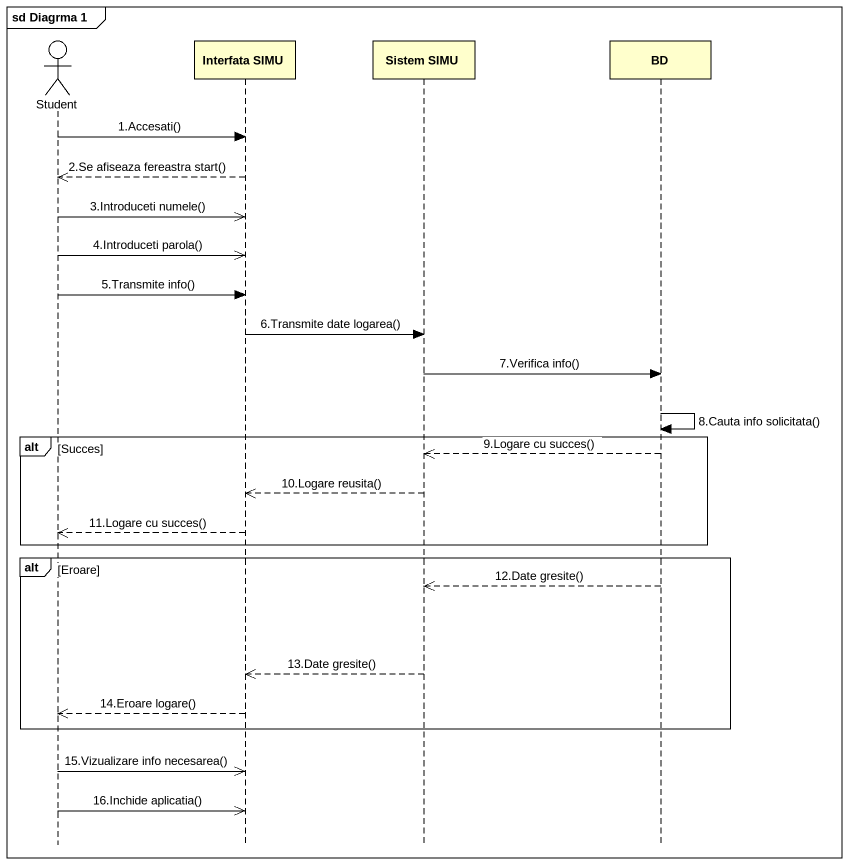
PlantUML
@startuml
mainframe sd Diagrma 1
hide footbox
actor Student
participant "Interfata SIMU" as Interfata_SIMU
participant "Sistem SIMU" as Sistem_SIMU
participant BD

Student -> Interfata_SIMU : 1.Accesati()
Interfata_SIMU -->> Student : 2.Se afiseaza fereastra start()
Student ->> Interfata_SIMU : 3.Introduceti numele()
Student ->> Interfata_SIMU : 4.Introduceti parola()
Student -> Interfata_SIMU : 5.Transmite info()
Interfata_SIMU -> Sistem_SIMU : 6.Transmite date logarea()
Sistem_SIMU -> BD : 7.Verifica info()
BD -> BD : 8.Cauta info solicitata()
alt Succes
  BD -->> Sistem_SIMU : 9.Logare cu succes()
  Sistem_SIMU -->> Interfata_SIMU : 10.Logare reusita()
  Interfata_SIMU -->> Student : 11.Logare cu succes()
end
alt Eroare
  BD -->> Sistem_SIMU : 12.Date gresite()
  Sistem_SIMU -->> Interfata_SIMU : 13.Date gresite()
  Interfata_SIMU -->> Student : 14.Eroare logare()
end
Student ->> Interfata_SIMU : 15.Vizualizare info necesarea()
Student ->> Interfata_SIMU : 16.Inchide aplicatia()
@enduml
